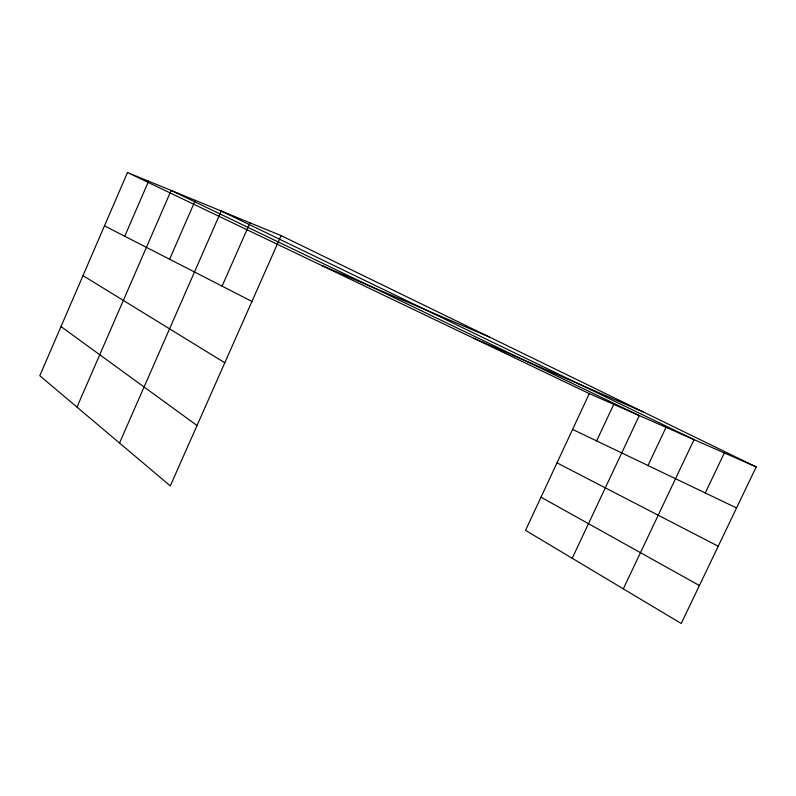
<?xml version="1.0" encoding="UTF-8"?>
<svg xmlns="http://www.w3.org/2000/svg" width="796" height="796" viewBox="0 0 796 796"><rect width="100%" height="100%" fill="white"/><g stroke="black" fill="none" stroke-linecap="round" stroke-linejoin="round"><path stroke-width="1.19" d="M127.489 172.513L39.8 375.722L170.294 485.888L281.097 235.596L127.489 172.513L589.289 393.622L756.2 466.934L681.237 623.487L525.529 530.365L589.289 393.622M124.753 236.253L148.593 181.189M76.973 407.104L171.15 190.443L639.288 415.582L572.215 558.285M169.598 259.237L195.299 200.363M119.519 443.024L221.218 211L694.052 439.631L623.308 588.841M222.094 286.142L249.984 222.82M596.622 440.914L613.736 404.358M648.004 465.521L666.033 427.323M705.276 492.963L724.34 452.934M321.554 265.436L489.391 337.016M473.491 338.171L643.566 412.089M572.603 429.412L736.559 507.947M281.097 235.596L756.2 466.934M104.465 225.855L251.944 301.445M557.001 462.864L718.221 546.255M541.001 497.192L699.405 585.538M82.993 275.625L224.79 362.777M61.003 326.569L197.04 425.492"/></g></svg>
